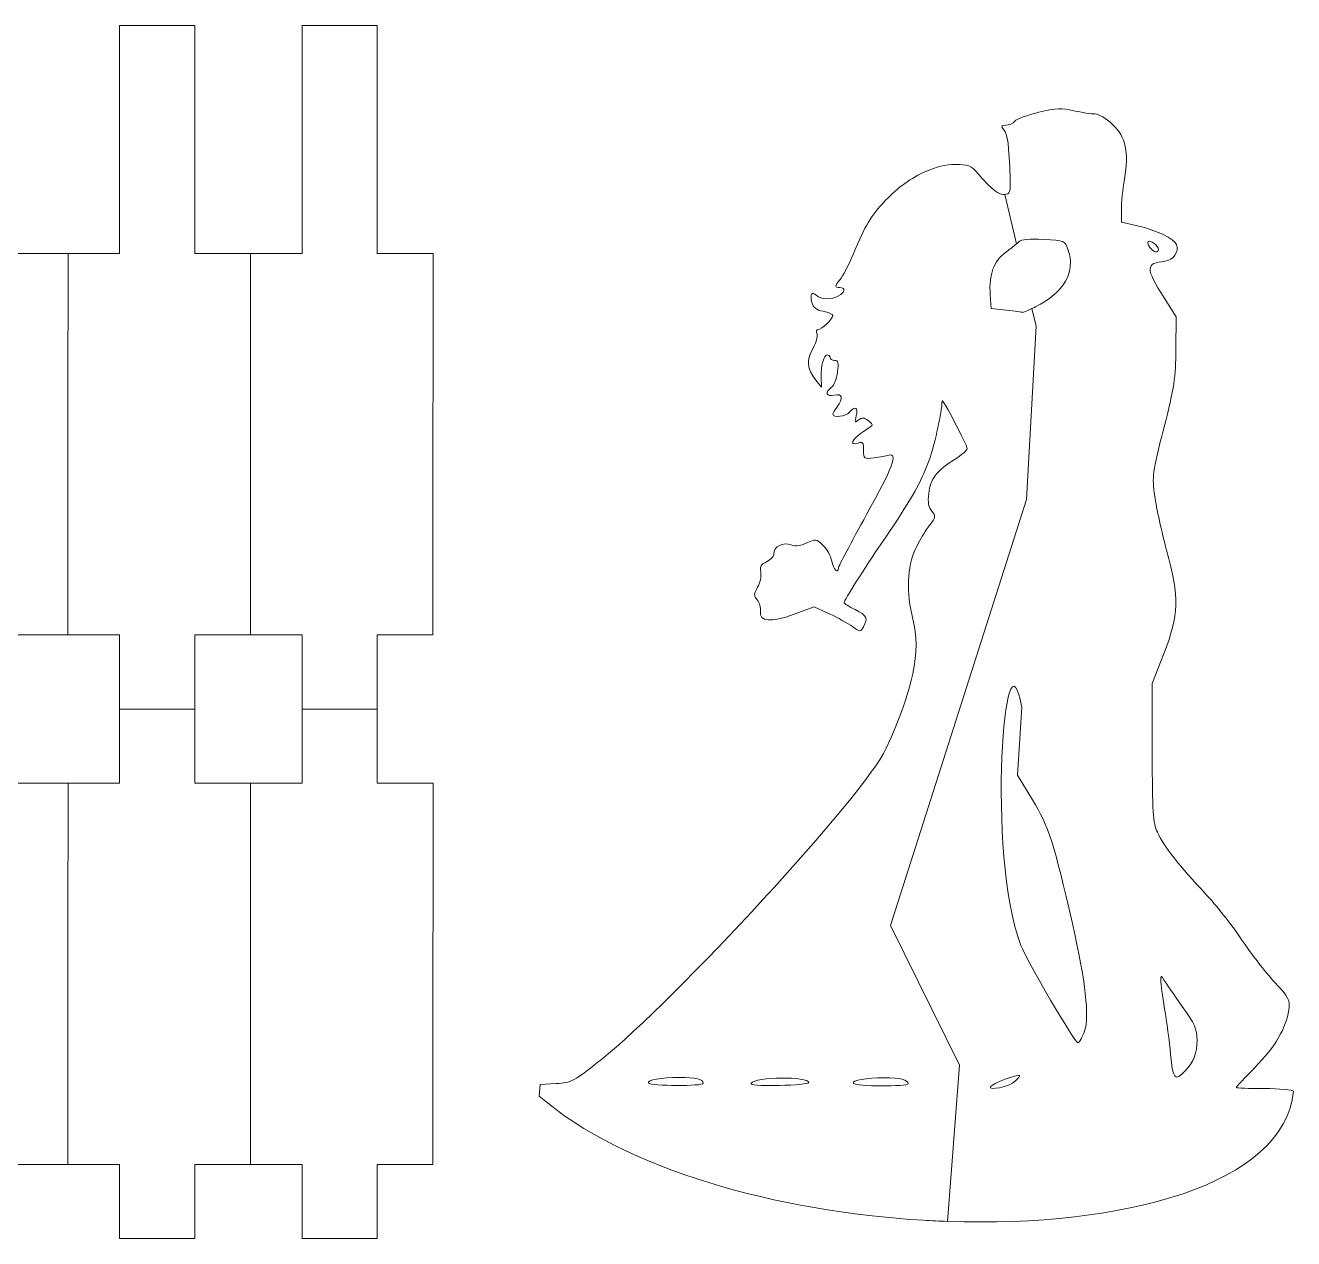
# Model space of a CAD drawing. Header units: millimetres. Extents: x -183 to 107, y -62 to 104.
# Drawn here: x -86.9 to -19.4, y -61.6 to 3 of the extents above; entities that cross this region are included whole.
import ezdxf

# ---------------------------------------------------------------- set-up
doc = ezdxf.new("R2010")
doc.units = ezdxf.units.MM
doc.header["$MEASUREMENT"] = 0
doc.layers.add('Layer 1', color=7, linetype='Continuous')

msp = doc.modelspace()

# ---------------------------------------------------------------- linework, layer by layer
at = {"layer": 'Layer 1', "color": 20, "lineweight": 9}
for points, knots in [([(-84.6484, -9.1834), (-84.6484, -9.1834), (-81.9065, -9.1834), (-81.9065, -9.1834), (-81.9065, -9.1834), (-81.9065, -9.1834), (-81.9065, -9.1116), (-81.9065, -9.1116), (-81.9065, -9.1116), (-81.9065, -9.1116), (-81.9065, 2.9597), (-81.9065, 2.9597), (-81.9065, 2.9597), (-81.9065, 2.9597), (-77.9065, 2.9597), (-77.9065, 2.9597), (-77.9065, 2.9597), (-77.9065, 2.9597), (-77.9065, -9.1529), (-77.9065, -9.1529), (-77.9065, -9.1529), (-77.9065, -9.1529), (-77.9065, -9.1834), (-77.9065, -9.1834), (-77.9065, -9.1834), (-77.9065, -9.1834), (-74.9423, -9.1834), (-74.9423, -9.1834)], [0, 0, 0, 0, 0.125, 0.125, 0.125, 0.125, 0.25, 0.25, 0.25, 0.25, 0.375, 0.375, 0.375, 0.375, 0.5, 0.5, 0.5, 0.5, 0.625, 0.625, 0.625, 0.625, 0.75, 0.75, 0.75, 0.75, 1, 1, 1, 1]), ([(-72.2004, -33.4321), (-72.2004, -33.4321), (-72.2004, -29.489), (-72.2004, -29.489), (-72.2004, -29.489), (-72.2004, -29.489), (-74.9423, -29.489), (-74.9423, -29.489), (-74.9423, -29.489), (-74.9423, -22.7242), (-74.9375, -15.9573), (-74.9375, -9.1834), (-74.9375, -9.1834), (-74.9375, -9.1834), (-72.1956, -9.1834), (-72.1956, -9.1834), (-72.1956, -9.1834), (-72.1956, -9.1834), (-72.1956, 2.9597), (-72.1956, 2.9597), (-72.1956, 2.9597), (-72.1956, 2.9597), (-68.1956, 2.9597), (-68.1956, 2.9597), (-68.1956, 2.9597), (-68.1956, 2.9597), (-68.1956, -9.1834), (-68.1956, -9.1834), (-68.1956, -9.1834), (-68.1956, -9.1834), (-65.2314, -9.1834), (-65.2314, -9.1834), (-65.2314, -9.1834), (-65.2314, -15.9426), (-65.2362, -22.7017), (-65.2362, -29.4609), (-65.2362, -29.4609), (-65.2362, -29.4609), (-65.2362, -29.489), (-65.2362, -29.489), (-65.2362, -29.489), (-65.2362, -29.489), (-68.2004, -29.489), (-68.2004, -29.489), (-68.2004, -29.489), (-68.2004, -29.489), (-68.2004, -33.4321), (-68.2004, -33.4321)], [0, 0, 0, 0, 0.0769231, 0.0769231, 0.0769231, 0.0769231, 0.1538462, 0.1538462, 0.1538462, 0.1538462, 0.2307692, 0.2307692, 0.2307692, 0.2307692, 0.3076923, 0.3076923, 0.3076923, 0.3076923, 0.3846154, 0.3846154, 0.3846154, 0.3846154, 0.4615385, 0.4615385, 0.4615385, 0.4615385, 0.5384615, 0.5384615, 0.5384615, 0.5384615, 0.6153846, 0.6153846, 0.6153846, 0.6153846, 0.6923077, 0.6923077, 0.6923077, 0.6923077, 0.7692308, 0.7692308, 0.7692308, 0.7692308, 0.8461538, 0.8461538, 0.8461538, 0.8461538, 1, 1, 1, 1]), ([(-34.801, -6.0508), (-34.5302, -6.0119), (-34.4981, -5.9117), (-34.5232, -5.1866), (-34.5232, -5.1866), (-34.5855, -3.4073), (-34.6589, -2.8297), (-34.8517, -2.5972), (-34.8517, -2.5972), (-35.0263, -2.387), (-35.013, -2.3543), (-34.755, -2.3543), (-34.755, -2.3543), (-34.5908, -2.3543), (-34.377, -2.259), (-34.2798, -2.1414), (-34.2798, -2.1414), (-34.1825, -2.0243), (-33.6056, -1.8112), (-32.9982, -1.6678), (-32.9982, -1.6678), (-32.0711, -1.4495), (-31.7708, -1.4355), (-31.1331, -1.583), (-31.1331, -1.583), (-30.7145, -1.6795), (-30.213, -1.758), (-30.0175, -1.758), (-30.0175, -1.758), (-29.8113, -1.758), (-29.4166, -1.9922), (-29.0747, -2.3177), (-29.0747, -2.3177), (-28.3648, -2.9926), (-28.1908, -3.7933), (-28.4412, -5.2315), (-28.4412, -5.2315), (-28.532, -5.7533), (-28.6065, -6.4829), (-28.6065, -6.8527), (-28.6065, -6.8527), (-28.6065, -6.8527), (-28.6065, -7.5246), (-28.6065, -7.5246), (-28.6065, -7.5246), (-28.6065, -7.5246), (-27.7494, -7.7151), (-27.7494, -7.7151), (-27.7494, -7.7151), (-26.7368, -7.9398), (-25.7946, -8.3893), (-25.6735, -8.705), (-25.6735, -8.705), (-25.5238, -9.095), (-25.8365, -9.5499), (-26.2878, -9.5982), (-26.2878, -9.5982), (-27.3272, -9.7087), (-27.3331, -9.9522), (-26.3321, -11.5489), (-26.3321, -11.5489), (-26.3321, -11.5489), (-25.6997, -12.5581), (-25.6997, -12.5581), (-25.6997, -12.5581), (-25.6997, -12.5581), (-25.7074, -14.2757), (-25.7074, -14.2757), (-25.7074, -14.2757), (-25.7136, -15.7944), (-25.7882, -16.2847), (-26.3489, -18.4875), (-26.3489, -18.4875), (-26.9616, -20.893), (-26.9784, -21.0199), (-26.827, -22.1057), (-26.827, -22.1057), (-26.7408, -22.7255), (-26.4603, -24.0182), (-26.2034, -24.9794), (-26.2034, -24.9794), (-25.5186, -27.5405), (-25.539, -28.3987), (-26.3338, -30.4431), (-26.3338, -30.4431), (-26.3338, -30.4431), (-26.9667, -32.0725), (-26.9667, -32.0725), (-26.9667, -32.0725), (-26.9667, -32.0725), (-26.9633, -35.735), (-26.9633, -35.735), (-26.9633, -35.735), (-26.9603, -38.965), (-26.9278, -39.4682), (-26.6872, -39.9939), (-26.6872, -39.9939), (-26.3583, -40.7119), (-25.4907, -41.8235), (-24.1397, -43.2553), (-24.1397, -43.2553), (-23.5889, -43.8394), (-22.7281, -44.9307), (-22.2269, -45.68), (-22.2269, -45.68), (-21.7261, -46.4301), (-20.9353, -47.4543), (-20.4701, -47.9568), (-20.4701, -47.9568), (-19.6793, -48.8105), (-19.6293, -48.9083), (-19.7021, -49.4534), (-19.7021, -49.4534), (-19.829, -50.3983), (-20.416, -51.3976), (-21.4885, -52.4953), (-21.4885, -52.4953), (-22.0417, -53.0613), (-22.4948, -53.5491), (-22.4948, -53.5788), (-22.4948, -53.5788), (-22.4948, -53.6091), (-21.828, -53.6336), (-21.0129, -53.6336), (-21.0129, -53.6336), (-20.1977, -53.6336), (-19.4902, -53.7), (-19.4408, -53.7804), (-19.4408, -53.7804), (-19.9639, -58.7561), (-28.4729, -61.0338), (-37.8536, -60.7065)], [0, 0, 0, 0, 0.0294118, 0.0294118, 0.0294118, 0.0294118, 0.0588235, 0.0588235, 0.0588235, 0.0588235, 0.0882353, 0.0882353, 0.0882353, 0.0882353, 0.1176471, 0.1176471, 0.1176471, 0.1176471, 0.1470588, 0.1470588, 0.1470588, 0.1470588, 0.1764706, 0.1764706, 0.1764706, 0.1764706, 0.2058824, 0.2058824, 0.2058824, 0.2058824, 0.2352941, 0.2352941, 0.2352941, 0.2352941, 0.2647059, 0.2647059, 0.2647059, 0.2647059, 0.2941176, 0.2941176, 0.2941176, 0.2941176, 0.3235294, 0.3235294, 0.3235294, 0.3235294, 0.3529412, 0.3529412, 0.3529412, 0.3529412, 0.3823529, 0.3823529, 0.3823529, 0.3823529, 0.4117647, 0.4117647, 0.4117647, 0.4117647, 0.4411765, 0.4411765, 0.4411765, 0.4411765, 0.4705882, 0.4705882, 0.4705882, 0.4705882, 0.5, 0.5, 0.5, 0.5, 0.5294118, 0.5294118, 0.5294118, 0.5294118, 0.5588235, 0.5588235, 0.5588235, 0.5588235, 0.5882353, 0.5882353, 0.5882353, 0.5882353, 0.6176471, 0.6176471, 0.6176471, 0.6176471, 0.6470588, 0.6470588, 0.6470588, 0.6470588, 0.6764706, 0.6764706, 0.6764706, 0.6764706, 0.7058824, 0.7058824, 0.7058824, 0.7058824, 0.7352941, 0.7352941, 0.7352941, 0.7352941, 0.7647059, 0.7647059, 0.7647059, 0.7647059, 0.7941176, 0.7941176, 0.7941176, 0.7941176, 0.8235294, 0.8235294, 0.8235294, 0.8235294, 0.8529412, 0.8529412, 0.8529412, 0.8529412, 0.8823529, 0.8823529, 0.8823529, 0.8823529, 0.9117647, 0.9117647, 0.9117647, 0.9117647, 0.9411765, 0.9411765, 0.9411765, 0.9411765, 1, 1, 1, 1]), ([(-37.8536, -60.7065), (-38.2767, -60.6917), (-38.7015, -60.6721), (-39.1274, -60.6467), (-39.1274, -60.6467), (-46.8905, -60.1847), (-55.0257, -57.9655), (-59.5835, -54.0377), (-59.5835, -54.0377), (-59.5835, -54.0377), (-59.538, -53.4099), (-59.538, -53.4099), (-59.538, -53.4099), (-59.538, -53.4099), (-58.6803, -53.3659), (-58.6803, -53.3659), (-58.6803, -53.3659), (-57.8534, -53.3222), (-57.7667, -53.276), (-56.269, -52.0807), (-56.269, -52.0807), (-52.4122, -49.0016), (-42.2601, -37.9904), (-41.1323, -35.5493), (-41.1323, -35.5493), (-39.6876, -32.4218), (-39.2567, -30.3472), (-39.6981, -28.6433), (-39.6981, -28.6433), (-40.055, -27.2668), (-40.0089, -25.8436), (-39.5776, -24.938), (-39.5776, -24.938), (-39.4393, -24.6476), (-39.2311, -24.279), (-39.0457, -23.9888), (-39.0457, -23.9888), (-38.9695, -23.8696), (-38.8971, -23.7635), (-38.835, -23.6816), (-38.835, -23.6816), (-38.4752, -23.2057), (-38.4648, -23.1511), (-38.6896, -22.9024), (-38.6896, -22.9024), (-38.8683, -22.7056), (-38.9114, -22.4552), (-38.8549, -21.9516), (-38.8549, -21.9516), (-38.7682, -21.1835), (-38.4322, -20.7485), (-37.444, -20.1245), (-37.444, -20.1245), (-37.0929, -19.9024), (-36.8087, -19.6538), (-36.8128, -19.5717), (-36.8128, -19.5717), (-36.8233, -19.355), (-38.1306, -16.8606), (-38.1405, -17.0374), (-38.1405, -17.0374), (-38.1771, -17.6695), (-38.5113, -19.2427), (-38.77, -19.9985), (-38.77, -19.9985), (-38.8549, -20.2471), (-38.9417, -20.4802), (-39.0384, -20.712), (-39.0384, -20.712), (-39.446, -21.6893), (-40.0292, -22.6436), (-41.3879, -24.6383), (-41.3879, -24.6383), (-42.2368, -25.8844), (-43.3641, -27.6703), (-43.3641, -27.7687), (-43.3641, -27.7687), (-43.3641, -27.8072), (-43.0957, -27.9759), (-42.7679, -28.143), (-42.7679, -28.143), (-42.1356, -28.4657), (-42.0784, -28.5844), (-42.3283, -29.052), (-42.3283, -29.052), (-42.4838, -29.3419), (-42.4895, -29.3419), (-42.917, -29.0374), (-42.917, -29.0374), (-43.1547, -28.8687), (-43.7105, -28.5647), (-44.1526, -28.362), (-44.1526, -28.362), (-44.1526, -28.362), (-44.9557, -27.9945), (-44.9557, -27.9945), (-44.9557, -27.9945), (-44.9557, -27.9945), (-46.0147, -28.3852), (-46.0147, -28.3852), (-46.0147, -28.3852), (-47.262, -28.8458), (-47.8839, -28.793), (-47.8106, -28.2334), (-47.8106, -28.2334), (-47.7855, -28.0424), (-47.8624, -27.7699), (-47.9813, -27.6267), (-47.9813, -27.6267), (-48.1698, -27.3994), (-48.167, -27.3157), (-47.959, -26.9535), (-47.959, -26.9535), (-47.8286, -26.7258), (-47.7546, -26.366), (-47.7955, -26.1535), (-47.7955, -26.1535), (-47.8543, -25.8448), (-47.7907, -25.7313), (-47.4797, -25.5898), (-47.4797, -25.5898), (-47.2662, -25.4918), (-47.0909, -25.291), (-47.0909, -25.143), (-47.0909, -25.143), (-47.0909, -24.7745), (-46.6012, -24.5357), (-46.1702, -24.6954), (-46.1702, -24.6954), (-45.9345, -24.7827), (-45.6695, -24.7495), (-45.3405, -24.5928), (-45.3405, -24.5928), (-44.8799, -24.3733), (-44.8397, -24.379), (-44.4856, -24.7116), (-44.4856, -24.7116), (-44.2812, -24.9031), (-44.0723, -25.2846), (-44.0204, -25.5583), (-44.0204, -25.5583), (-43.9385, -25.9967), (-43.6623, -26.2775), (-43.6623, -25.9221), (-43.6623, -25.9221), (-43.6623, -25.8482), (-42.9875, -24.5696), (-42.1623, -23.0807), (-42.1623, -23.0807), (-40.7537, -20.5366), (-40.4783, -19.7971), (-40.9878, -19.9234), (-40.9878, -19.9234), (-41.1062, -19.9525), (-41.4542, -20.012), (-41.7617, -20.0545), (-41.7617, -20.0545), (-42.3073, -20.1313), (-42.3207, -20.1214), (-42.3207, -19.6562), (-42.3207, -19.6562), (-42.3207, -19.2469), (-42.3632, -19.1928), (-42.6189, -19.2734), (-42.6189, -19.2734), (-43.0794, -19.4198), (-42.9716, -19.1082), (-42.4324, -18.7361), (-42.4324, -18.7361), (-42.1658, -18.5522), (-41.9148, -18.3739), (-41.8735, -18.3408), (-41.8735, -18.3408), (-41.8328, -18.3076), (-41.9281, -18.1865), (-42.0848, -18.0717), (-42.0848, -18.0717), (-42.3131, -17.9046), (-42.4157, -17.9001), (-42.5938, -18.0467), (-42.5938, -18.0467), (-42.786, -18.2046), (-42.8027, -18.1725), (-42.7155, -17.82), (-42.7155, -17.82), (-42.6036, -17.3724), (-42.7738, -17.2816), (-43.0661, -17.6338), (-43.0661, -17.6338), (-43.2547, -17.861), (-43.9646, -17.9506), (-43.9559, -17.7456), (-43.9559, -17.7456), (-43.9529, -17.6844), (-43.8526, -17.504), (-43.7323, -17.3444), (-43.7323, -17.3444), (-43.3846, -16.8851), (-43.4516, -16.6172), (-43.8859, -16.7261), (-43.8859, -16.7261), (-44.3111, -16.8332), (-44.3961, -16.5746), (-44.0251, -16.3039), (-44.0251, -16.3039), (-43.8963, -16.2096), (-43.7537, -15.8503), (-43.7072, -15.5044), (-43.7072, -15.5044), (-43.6379, -14.9885), (-43.6663, -14.8761), (-43.8661, -14.8761), (-43.8661, -14.8761), (-44.0001, -14.8761), (-44.1095, -14.8092), (-44.1095, -14.7269), (-44.1095, -14.7269), (-44.1095, -14.6456), (-44.1719, -14.5779), (-44.2487, -14.5779), (-44.2487, -14.5779), (-44.4432, -14.5779), (-44.6045, -15.1521), (-44.5842, -15.7705), (-44.5842, -15.7705), (-44.5842, -15.7705), (-44.5672, -16.2922), (-44.5672, -16.2922), (-44.5672, -16.2922), (-44.5672, -16.2922), (-44.8607, -15.9195), (-44.8607, -15.9195), (-44.8607, -15.9195), (-45.3417, -15.3088), (-45.3848, -14.879), (-45.0284, -14.2601), (-45.0284, -14.2601), (-44.8519, -13.9538), (-44.7483, -13.5979), (-44.7971, -13.4698), (-44.7971, -13.4698), (-44.8467, -13.3419), (-44.8252, -13.2363), (-44.75, -13.2363), (-44.75, -13.2363), (-44.5672, -13.2363), (-43.9604, -12.6646), (-43.9604, -12.4921), (-43.9604, -12.4921), (-43.9604, -12.417), (-44.1893, -12.3128), (-44.4694, -12.2605), (-44.4694, -12.2605), (-44.8503, -12.1888), (-45.0028, -12.07), (-45.0732, -11.7889), (-45.0732, -11.7889), (-45.1851, -11.3433), (-45.0691, -11.174), (-44.8228, -11.4203), (-44.8228, -11.4203), (-44.605, -11.638), (-44.038, -11.6484), (-43.6525, -11.4422), (-43.6525, -11.4422), (-43.31, -11.2595), (-43.2722, -11.0002), (-43.5877, -11.0002), (-43.5877, -11.0002), (-43.8725, -11.0002), (-43.8691, -10.9223), (-43.5686, -10.5718), (-43.5686, -10.5718), (-43.4352, -10.4158), (-43.1312, -9.8282), (-42.8931, -9.2657), (-42.8931, -9.2657), (-42.1792, -7.5805), (-41.9835, -7.2527), (-41.1533, -6.3543), (-41.1533, -6.3543), (-40.5394, -5.6895), (-39.7672, -5.1465), (-39.003, -4.811), (-39.003, -4.811), (-38.4645, -4.5746), (-37.9299, -4.4413), (-37.4574, -4.4413), (-37.4574, -4.4413), (-36.7442, -4.4413), (-36.6143, -4.4926), (-36.2474, -4.9183), (-36.2474, -4.9183), (-35.4875, -5.7987), (-35.1096, -6.0944), (-34.801, -6.0508)], [0, 0, 0, 0, 0.0133333, 0.0133333, 0.0133333, 0.0133333, 0.0266667, 0.0266667, 0.0266667, 0.0266667, 0.04, 0.04, 0.04, 0.04, 0.0533333, 0.0533333, 0.0533333, 0.0533333, 0.0666667, 0.0666667, 0.0666667, 0.0666667, 0.08, 0.08, 0.08, 0.08, 0.0933333, 0.0933333, 0.0933333, 0.0933333, 0.1066667, 0.1066667, 0.1066667, 0.1066667, 0.12, 0.12, 0.12, 0.12, 0.1333333, 0.1333333, 0.1333333, 0.1333333, 0.1466667, 0.1466667, 0.1466667, 0.1466667, 0.16, 0.16, 0.16, 0.16, 0.1733333, 0.1733333, 0.1733333, 0.1733333, 0.1866667, 0.1866667, 0.1866667, 0.1866667, 0.2, 0.2, 0.2, 0.2, 0.2133333, 0.2133333, 0.2133333, 0.2133333, 0.2266667, 0.2266667, 0.2266667, 0.2266667, 0.24, 0.24, 0.24, 0.24, 0.2533333, 0.2533333, 0.2533333, 0.2533333, 0.2666667, 0.2666667, 0.2666667, 0.2666667, 0.28, 0.28, 0.28, 0.28, 0.2933333, 0.2933333, 0.2933333, 0.2933333, 0.3066667, 0.3066667, 0.3066667, 0.3066667, 0.32, 0.32, 0.32, 0.32, 0.3333333, 0.3333333, 0.3333333, 0.3333333, 0.3466667, 0.3466667, 0.3466667, 0.3466667, 0.36, 0.36, 0.36, 0.36, 0.3733333, 0.3733333, 0.3733333, 0.3733333, 0.3866667, 0.3866667, 0.3866667, 0.3866667, 0.4, 0.4, 0.4, 0.4, 0.4133333, 0.4133333, 0.4133333, 0.4133333, 0.4266667, 0.4266667, 0.4266667, 0.4266667, 0.44, 0.44, 0.44, 0.44, 0.4533333, 0.4533333, 0.4533333, 0.4533333, 0.4666667, 0.4666667, 0.4666667, 0.4666667, 0.48, 0.48, 0.48, 0.48, 0.4933333, 0.4933333, 0.4933333, 0.4933333, 0.5066667, 0.5066667, 0.5066667, 0.5066667, 0.52, 0.52, 0.52, 0.52, 0.5333333, 0.5333333, 0.5333333, 0.5333333, 0.5466667, 0.5466667, 0.5466667, 0.5466667, 0.56, 0.56, 0.56, 0.56, 0.5733333, 0.5733333, 0.5733333, 0.5733333, 0.5866667, 0.5866667, 0.5866667, 0.5866667, 0.6, 0.6, 0.6, 0.6, 0.6133333, 0.6133333, 0.6133333, 0.6133333, 0.6266667, 0.6266667, 0.6266667, 0.6266667, 0.64, 0.64, 0.64, 0.64, 0.6533333, 0.6533333, 0.6533333, 0.6533333, 0.6666667, 0.6666667, 0.6666667, 0.6666667, 0.68, 0.68, 0.68, 0.68, 0.6933333, 0.6933333, 0.6933333, 0.6933333, 0.7066667, 0.7066667, 0.7066667, 0.7066667, 0.72, 0.72, 0.72, 0.72, 0.7333333, 0.7333333, 0.7333333, 0.7333333, 0.7466667, 0.7466667, 0.7466667, 0.7466667, 0.76, 0.76, 0.76, 0.76, 0.7733333, 0.7733333, 0.7733333, 0.7733333, 0.7866667, 0.7866667, 0.7866667, 0.7866667, 0.8, 0.8, 0.8, 0.8, 0.8133333, 0.8133333, 0.8133333, 0.8133333, 0.8266667, 0.8266667, 0.8266667, 0.8266667, 0.84, 0.84, 0.84, 0.84, 0.8533333, 0.8533333, 0.8533333, 0.8533333, 0.8666667, 0.8666667, 0.8666667, 0.8666667, 0.88, 0.88, 0.88, 0.88, 0.8933333, 0.8933333, 0.8933333, 0.8933333, 0.9066667, 0.9066667, 0.9066667, 0.9066667, 0.92, 0.92, 0.92, 0.92, 0.9333333, 0.9333333, 0.9333333, 0.9333333, 0.9466667, 0.9466667, 0.9466667, 0.9466667, 0.96, 0.96, 0.96, 0.96, 0.9733333, 0.9733333, 0.9733333, 0.9733333, 1, 1, 1, 1]), ([(-91.6222, -33.4321), (-91.6222, -33.4321), (-91.6222, -29.489), (-91.6222, -29.489), (-91.6222, -29.489), (-91.6222, -29.489), (-94.3641, -29.489), (-94.3641, -29.489), (-94.3641, -29.489), (-94.3641, -22.7242), (-94.3593, -15.9573), (-94.3593, -9.1834), (-94.3593, -9.1834), (-94.3593, -9.1834), (-91.6174, -9.1834), (-91.6174, -9.1834), (-91.6174, -9.1834), (-91.6174, -9.1834), (-91.6174, -5.2403), (-91.6174, -5.2403), (-91.6174, -5.2403), (-91.6174, -5.2403), (-87.6174, -5.2403), (-87.6174, -5.2403), (-87.6174, -5.2403), (-87.6174, -5.2403), (-87.6174, -9.1834), (-87.6174, -9.1834), (-87.6174, -9.1834), (-87.6174, -9.1834), (-84.6532, -9.1834), (-84.6532, -9.1834), (-84.6532, -9.1834), (-84.6532, -15.9426), (-84.658, -22.7017), (-84.658, -29.4609), (-84.658, -29.4609), (-84.658, -29.4609), (-84.658, -29.489), (-84.658, -29.489), (-84.658, -29.489), (-84.658, -29.489), (-87.6222, -29.489), (-87.6222, -29.489), (-87.6222, -29.489), (-87.6222, -29.489), (-87.6222, -33.4321), (-87.6222, -33.4321)], [0, 0, 0, 0, 0.0769231, 0.0769231, 0.0769231, 0.0769231, 0.1538462, 0.1538462, 0.1538462, 0.1538462, 0.2307692, 0.2307692, 0.2307692, 0.2307692, 0.3076923, 0.3076923, 0.3076923, 0.3076923, 0.3846154, 0.3846154, 0.3846154, 0.3846154, 0.4615385, 0.4615385, 0.4615385, 0.4615385, 0.5384615, 0.5384615, 0.5384615, 0.5384615, 0.6153846, 0.6153846, 0.6153846, 0.6153846, 0.6923077, 0.6923077, 0.6923077, 0.6923077, 0.7692308, 0.7692308, 0.7692308, 0.7692308, 0.8461538, 0.8461538, 0.8461538, 0.8461538, 1, 1, 1, 1]), ([(-34.801, -6.0508), (-34.801, -6.0508), (-34.1819, -8.6664), (-34.1819, -8.6664), (-34.1819, -8.6664), (-34.3224, -8.7869), (-34.5394, -8.9578), (-34.7509, -9.1125), (-34.7509, -9.1125), (-35.4007, -9.5877), (-35.6569, -10.2811), (-35.5865, -11.3729), (-35.5865, -11.3729), (-35.5865, -11.3729), (-35.5382, -12.1183), (-35.5382, -12.1183), (-35.5382, -12.1183), (-35.5382, -12.1183), (-34.7182, -12.2062), (-34.7182, -12.2062), (-34.7182, -12.2062), (-34.2677, -12.2541), (-33.8792, -12.3046), (-33.8553, -12.3181), (-33.8553, -12.3181), (-33.8357, -12.3291), (-33.6294, -12.2429), (-33.3654, -12.1162), (-33.3654, -12.1162), (-33.3654, -12.1162), (-33.1428, -13.0566), (-33.1428, -13.0566), (-33.1428, -13.0566), (-33.1428, -13.0566), (-33.656, -22.2825), (-33.656, -22.2825), (-33.656, -22.2825), (-33.656, -22.2825), (-40.8843, -44.9535), (-40.8843, -44.9535), (-40.8843, -44.9535), (-40.8843, -44.9535), (-37.2193, -52.3903), (-37.2193, -52.3903), (-37.2193, -52.3903), (-37.2193, -52.3903), (-37.8536, -60.7065), (-37.8536, -60.7065)], [0, 0, 0, 0, 0.0769231, 0.0769231, 0.0769231, 0.0769231, 0.1538462, 0.1538462, 0.1538462, 0.1538462, 0.2307692, 0.2307692, 0.2307692, 0.2307692, 0.3076923, 0.3076923, 0.3076923, 0.3076923, 0.3846154, 0.3846154, 0.3846154, 0.3846154, 0.4615385, 0.4615385, 0.4615385, 0.4615385, 0.5384615, 0.5384615, 0.5384615, 0.5384615, 0.6153846, 0.6153846, 0.6153846, 0.6153846, 0.6923077, 0.6923077, 0.6923077, 0.6923077, 0.7692308, 0.7692308, 0.7692308, 0.7692308, 0.8461538, 0.8461538, 0.8461538, 0.8461538, 1, 1, 1, 1]), ([(-33.3654, -12.1162), (-33.3074, -12.0884), (-33.2467, -12.0586), (-33.1845, -12.0275), (-33.1845, -12.0275), (-31.6344, -11.2507), (-31.0237, -10.1688), (-31.4481, -8.9518), (-31.4481, -8.9518), (-31.6024, -8.5075), (-31.6298, -8.4971), (-32.7524, -8.4376), (-32.7524, -8.4376), (-33.4757, -8.3992), (-33.9531, -8.4382), (-34.0475, -8.5418), (-34.0475, -8.5418), (-34.0727, -8.5697), (-34.1198, -8.6131), (-34.1819, -8.6664)], [0, 0, 0, 0, 0.1666667, 0.1666667, 0.1666667, 0.1666667, 0.3333333, 0.3333333, 0.3333333, 0.3333333, 0.5, 0.5, 0.5, 0.5, 0.6666667, 0.6666667, 0.6666667, 0.6666667, 1, 1, 1, 1]), ([(-26.6333, -8.9676), (-26.6333, -8.7767), (-27.0717, -8.4437), (-27.1801, -8.5519), (-27.1801, -8.5519), (-27.2885, -8.6602), (-26.9547, -9.0981), (-26.7644, -9.0981), (-26.7644, -9.0981), (-26.6922, -9.0981), (-26.6333, -9.0393), (-26.6333, -8.9676)], [0, 0, 0, 0, 0.25, 0.25, 0.25, 0.25, 0.5, 0.5, 0.5, 0.5, 1, 1, 1, 1]), ([(-30.5654, -50.5666), (-30.2988, -49.7941), (-30.5066, -47.9522), (-31.2118, -44.8572), (-31.2118, -44.8572), (-32.1871, -40.5745), (-32.4718, -39.6899), (-33.3336, -38.2674), (-33.3336, -38.2674), (-33.3336, -38.2674), (-34.1331, -36.9474), (-34.1331, -36.9474), (-34.1331, -36.9474), (-34.1331, -36.9474), (-33.9095, -33.3279), (-33.9095, -33.3279), (-33.9095, -33.3279), (-34.8019, -28.4198), (-35.8106, -41.1237), (-33.9513, -46.0131), (-33.9513, -46.0131), (-33.6434, -46.8237), (-31.0579, -51.2398), (-30.917, -51.1967), (-30.917, -51.1967), (-30.8349, -51.1717), (-30.6772, -50.8882), (-30.5654, -50.5666)], [0, 0, 0, 0, 0.125, 0.125, 0.125, 0.125, 0.25, 0.25, 0.25, 0.25, 0.375, 0.375, 0.375, 0.375, 0.5, 0.5, 0.5, 0.5, 0.625, 0.625, 0.625, 0.625, 0.75, 0.75, 0.75, 0.75, 1, 1, 1, 1]), ([(-81.9113, -33.4321), (-81.9113, -33.4321), (-81.9113, -29.489), (-81.9113, -29.489), (-81.9113, -29.489), (-81.9113, -29.489), (-84.6532, -29.489), (-84.6532, -29.489)], [0, 0, 0, 0, 0.3333333, 0.3333333, 0.3333333, 0.3333333, 1, 1, 1, 1]), ([(-74.9471, -29.489), (-74.9471, -29.489), (-77.9113, -29.489), (-77.9113, -29.489), (-77.9113, -29.489), (-77.9113, -29.489), (-77.9113, -33.4321), (-77.9113, -33.4321)], [0, 0, 0, 0, 0.3333333, 0.3333333, 0.3333333, 0.3333333, 1, 1, 1, 1]), ([(-87.6222, -61.6239), (-87.6222, -61.6239), (-91.6222, -61.6239), (-91.6222, -61.6239), (-91.6222, -61.6239), (-91.6222, -61.6239), (-91.6222, -57.6808), (-91.6222, -57.6808), (-91.6222, -57.6808), (-91.6222, -57.6808), (-94.3641, -57.6808), (-94.3641, -57.6808), (-94.3641, -57.6808), (-94.3641, -50.9153), (-94.3593, -44.1449), (-94.3593, -37.3752), (-94.3593, -37.3752), (-94.3593, -37.3752), (-91.6174, -37.3752), (-91.6174, -37.3752), (-91.6174, -37.3752), (-91.6174, -37.3752), (-91.6174, -33.4321), (-91.6174, -33.4321), (-91.6174, -33.4321), (-91.6174, -33.4321), (-87.6174, -33.4321), (-87.6174, -33.4321), (-87.6174, -33.4321), (-87.6174, -33.4321), (-87.6174, -37.3752), (-87.6174, -37.3752), (-87.6174, -37.3752), (-87.6174, -37.3752), (-84.6532, -37.3752), (-84.6532, -37.3752), (-84.6532, -37.3752), (-84.6532, -44.1321), (-84.658, -50.8913), (-84.658, -57.6527), (-84.658, -57.6527), (-84.658, -57.6527), (-84.658, -57.6808), (-84.658, -57.6808), (-84.658, -57.6808), (-84.658, -57.6808), (-87.6222, -57.6808), (-87.6222, -57.6808), (-87.6222, -57.6808), (-87.6222, -57.6808), (-87.6222, -61.6239), (-87.6222, -61.6239)], [0, 0, 0, 0, 0.0714286, 0.0714286, 0.0714286, 0.0714286, 0.1428571, 0.1428571, 0.1428571, 0.1428571, 0.2142857, 0.2142857, 0.2142857, 0.2142857, 0.2857143, 0.2857143, 0.2857143, 0.2857143, 0.3571429, 0.3571429, 0.3571429, 0.3571429, 0.4285714, 0.4285714, 0.4285714, 0.4285714, 0.5, 0.5, 0.5, 0.5, 0.5714286, 0.5714286, 0.5714286, 0.5714286, 0.6428571, 0.6428571, 0.6428571, 0.6428571, 0.7142857, 0.7142857, 0.7142857, 0.7142857, 0.7857143, 0.7857143, 0.7857143, 0.7857143, 0.8571429, 0.8571429, 0.8571429, 0.8571429, 1, 1, 1, 1]), ([(-84.6484, -37.3752), (-84.6484, -37.3752), (-81.9065, -37.3752), (-81.9065, -37.3752), (-81.9065, -37.3752), (-81.9065, -37.3752), (-81.9065, -33.4321), (-81.9065, -33.4321), (-81.9065, -33.4321), (-81.9065, -33.4321), (-77.9065, -33.4321), (-77.9065, -33.4321), (-77.9065, -33.4321), (-77.9065, -33.4321), (-77.9065, -37.3752), (-77.9065, -37.3752), (-77.9065, -37.3752), (-77.9065, -37.3752), (-74.9423, -37.3752), (-74.9423, -37.3752)], [0, 0, 0, 0, 0.1666667, 0.1666667, 0.1666667, 0.1666667, 0.3333333, 0.3333333, 0.3333333, 0.3333333, 0.5, 0.5, 0.5, 0.5, 0.6666667, 0.6666667, 0.6666667, 0.6666667, 1, 1, 1, 1]), ([(-68.2004, -61.6239), (-68.2004, -61.6239), (-72.2004, -61.6239), (-72.2004, -61.6239), (-72.2004, -61.6239), (-72.2004, -61.6239), (-72.2004, -57.6808), (-72.2004, -57.6808), (-72.2004, -57.6808), (-72.2004, -57.6808), (-74.9423, -57.6808), (-74.9423, -57.6808), (-74.9423, -57.6808), (-74.9423, -50.9153), (-74.9375, -44.1449), (-74.9375, -37.3752), (-74.9375, -37.3752), (-74.9375, -37.3752), (-72.1956, -37.3752), (-72.1956, -37.3752), (-72.1956, -37.3752), (-72.1956, -37.3752), (-72.1956, -33.4321), (-72.1956, -33.4321), (-72.1956, -33.4321), (-72.1956, -33.4321), (-68.1956, -33.4321), (-68.1956, -33.4321), (-68.1956, -33.4321), (-68.1956, -33.4321), (-68.1956, -37.3752), (-68.1956, -37.3752), (-68.1956, -37.3752), (-68.1956, -37.3752), (-65.2314, -37.3752), (-65.2314, -37.3752), (-65.2314, -37.3752), (-65.2314, -44.1321), (-65.2362, -50.8913), (-65.2362, -57.6527), (-65.2362, -57.6527), (-65.2362, -57.6527), (-65.2362, -57.6808), (-65.2362, -57.6808), (-65.2362, -57.6808), (-65.2362, -57.6808), (-68.2004, -57.6808), (-68.2004, -57.6808), (-68.2004, -57.6808), (-68.2004, -57.6808), (-68.2004, -61.6239), (-68.2004, -61.6239)], [0, 0, 0, 0, 0.0714286, 0.0714286, 0.0714286, 0.0714286, 0.1428571, 0.1428571, 0.1428571, 0.1428571, 0.2142857, 0.2142857, 0.2142857, 0.2142857, 0.2857143, 0.2857143, 0.2857143, 0.2857143, 0.3571429, 0.3571429, 0.3571429, 0.3571429, 0.4285714, 0.4285714, 0.4285714, 0.4285714, 0.5, 0.5, 0.5, 0.5, 0.5714286, 0.5714286, 0.5714286, 0.5714286, 0.6428571, 0.6428571, 0.6428571, 0.6428571, 0.7142857, 0.7142857, 0.7142857, 0.7142857, 0.7857143, 0.7857143, 0.7857143, 0.7857143, 0.8571429, 0.8571429, 0.8571429, 0.8571429, 1, 1, 1, 1]), ([(-25.2228, -52.7019), (-24.7383, -52.1709), (-24.5817, -51.765), (-24.5817, -51.0441), (-24.5817, -51.0441), (-24.5817, -50.4741), (-24.6999, -50.2056), (-25.3644, -49.2659), (-25.3644, -49.2659), (-25.7946, -48.6567), (-26.2268, -48.0325), (-26.3245, -47.8776), (-26.3245, -47.8776), (-26.4964, -47.6052), (-26.5022, -47.6057), (-26.5108, -47.8945), (-26.5108, -47.8945), (-26.5156, -48.0588), (-26.4246, -48.7295), (-26.3094, -49.3857), (-26.3094, -49.3857), (-26.1941, -50.0415), (-26.0507, -51.1315), (-25.9921, -51.8081), (-25.9921, -51.8081), (-25.8766, -53.1277), (-25.7475, -53.2785), (-25.2228, -52.7019)], [0, 0, 0, 0, 0.125, 0.125, 0.125, 0.125, 0.25, 0.25, 0.25, 0.25, 0.375, 0.375, 0.375, 0.375, 0.5, 0.5, 0.5, 0.5, 0.625, 0.625, 0.625, 0.625, 0.75, 0.75, 0.75, 0.75, 1, 1, 1, 1]), ([(-50.8573, -53.3541), (-50.8573, -53.1399), (-51.2649, -53.0373), (-52.1179, -53.0373), (-52.1179, -53.0373), (-53.0747, -53.0373), (-53.8596, -53.1812), (-53.7623, -53.3384), (-53.7623, -53.3384), (-53.6611, -53.5032), (-50.8573, -53.5184), (-50.8573, -53.3541)], [0, 0, 0, 0, 0.25, 0.25, 0.25, 0.25, 0.5, 0.5, 0.5, 0.5, 1, 1, 1, 1]), ([(-45.2418, -53.3204), (-45.2418, -52.9746), (-48.0939, -53.0064), (-48.3093, -53.3546), (-48.3093, -53.3546), (-48.3703, -53.4532), (-47.8575, -53.4927), (-46.8222, -53.4689), (-46.8222, -53.4689), (-45.9528, -53.4491), (-45.2418, -53.3821), (-45.2418, -53.3204)], [0, 0, 0, 0, 0.25, 0.25, 0.25, 0.25, 0.5, 0.5, 0.5, 0.5, 1, 1, 1, 1]), ([(-39.9558, -53.3766), (-39.9558, -53.1624), (-40.3634, -53.0598), (-41.2164, -53.0598), (-41.2164, -53.0598), (-42.1732, -53.0598), (-42.9581, -53.2037), (-42.8608, -53.3609), (-42.8608, -53.3609), (-42.7596, -53.5257), (-39.9558, -53.5409), (-39.9558, -53.3766)], [0, 0, 0, 0, 0.25, 0.25, 0.25, 0.25, 0.5, 0.5, 0.5, 0.5, 1, 1, 1, 1]), ([(-34.2518, -53.2435), (-34.0975, -53.1037), (-33.994, -52.967), (-34.0213, -52.9396), (-34.0213, -52.9396), (-34.1116, -52.8493), (-35.4606, -53.3594), (-35.5614, -53.5218), (-35.5614, -53.5218), (-35.7192, -53.7774), (-34.5723, -53.5342), (-34.2518, -53.2435)], [0, 0, 0, 0, 0.25, 0.25, 0.25, 0.25, 0.5, 0.5, 0.5, 0.5, 1, 1, 1, 1]), ([(-74.9471, -57.6808), (-74.9471, -57.6808), (-77.9113, -57.6808), (-77.9113, -57.6808), (-77.9113, -57.6808), (-77.9113, -57.6808), (-77.9113, -61.6239), (-77.9113, -61.6239), (-77.9113, -61.6239), (-77.9113, -61.6239), (-81.9113, -61.6239), (-81.9113, -61.6239), (-81.9113, -61.6239), (-81.9113, -61.6239), (-81.9113, -57.6808), (-81.9113, -57.6808), (-81.9113, -57.6808), (-81.9113, -57.6808), (-84.6532, -57.6808), (-84.6532, -57.6808)], [0, 0, 0, 0, 0.1666667, 0.1666667, 0.1666667, 0.1666667, 0.3333333, 0.3333333, 0.3333333, 0.3333333, 0.5, 0.5, 0.5, 0.5, 0.6666667, 0.6666667, 0.6666667, 0.6666667, 1, 1, 1, 1])]:
    msp.add_open_spline(points, degree=3, knots=knots, dxfattribs=at)

doc.saveas('drawing.dxf')
